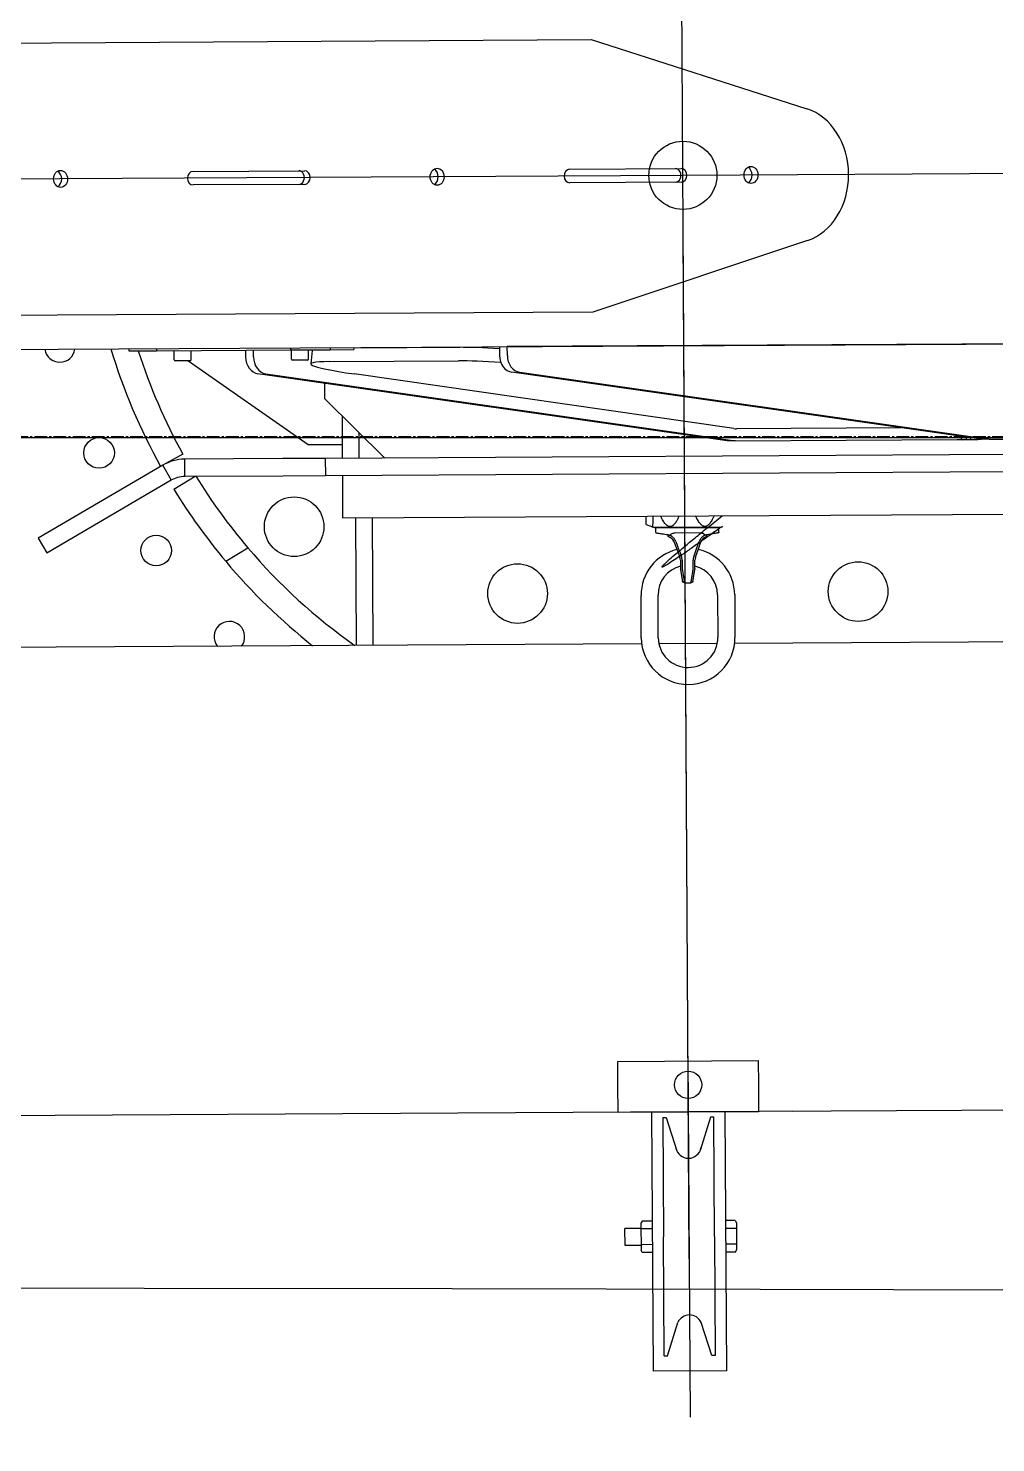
# Model space of a CAD drawing. Header units: millimetres. Extents: x -179076 to 119312, y -18667 to 180141.
# Drawn here: x -62701 to -62133, y 164800 to 165631 of the extents above; entities that cross this region are included whole.
import ezdxf

# ---------------------------------------------------------------- set-up
doc = ezdxf.new("R2010")
doc.units = ezdxf.units.MM
doc.linetypes.add('X-GRID_5~ROOF$0$CENTER2', pattern=[1.125, 0.75, -0.125, 0.125, -0.125])
for name, color, linetype in [('X-EXT_PH$0$A-254', 254, 'Continuous'), ('X-EXT_PH$0$A-ELE3', 4, 'Continuous'), ('X-EXT_PH$0$A-MEP1a', 5, 'Continuous'), ('X-EXT_PH$0$A-PAT', 251, 'Continuous'), ('X-EXT_PH$0$EA-K', 30, 'Continuous'), ('X-GRID_5~ROOF$0$A-CEN1', 1, 'X-GRID_5~ROOF$0$CENTER2')]:
    doc.layers.add(name, color=color, linetype=linetype)

# ---------------------------------------------------------------- blocks, each defined once
blk = doc.blocks.new('X-EXT_PH$0$bmu_office')
at = {"layer": 'X-EXT_PH$0$A-MEP1a', "color": 251}
for p, q in [((1290948.96, -1565237.36), (1290948.96, -1563974.84)), ((1290948.96, -1565237.36), (1290948.96, -1563974.84)), ((1290050.2, -1564521.21), (1290895.54, -1564521.21)), ((1290895.54, -1564521.21), (1291021.99, -1564562.57)), ((1290948.96, -1564601.21), (1290046.53, -1564601.21)), ((1290661.28, -1564597.21), (1290726.81, -1564597.21)), ((1290882.45, -1564597.21), (1290947.98, -1564597.21)), ((1291924.32, -1564601.21), (1290948.96, -1564601.21)), ((1290726.81, -1564605.21), (1290661.28, -1564605.21)), ((1290947.98, -1564605.21), (1290882.45, -1564605.21)), ((1290948.96, -1565135.29), (1290948.96, -1564636.32)), ((1291021.99, -1564639.85), (1290895.54, -1564681.21)), ((1290895.54, -1564681.21), (1290050.2, -1564681.21)), ((1288934.29, -1564701.21), (1291366.24, -1564701.21)), ((1290622.99, -1564701.21), (1290622.99, -1564702.41)), ((1290622.99, -1564702.41), (1290639.21, -1564702.41)), ((1290639.21, -1564701.21), (1290639.21, -1564702.41)), ((1290639.21, -1564702.41), (1290717.99, -1564702.41)), ((1290649.61, -1564702.71), (1290649.18, -1564702.41)), ((1290649.61, -1564707.81), (1290649.61, -1564702.41)), ((1290659.61, -1564707.81), (1290659.61, -1564702.41)), ((1290691.54, -1564702.41), (1290691.54, -1564706.35)), ((1290696.13, -1564706.35), (1290696.13, -1564702.41)), ((1290717.99, -1564701.21), (1290717.99, -1564702.41)), ((1290717.99, -1564702.41), (1290741.16, -1564702.41)), ((1290718.43, -1564707.81), (1290718.43, -1564702.41)), ((1290728.43, -1564707.81), (1290728.43, -1564702.41)), ((1290730.66, -1564702.75), (1290729.86, -1564710.69)), ((1290741.16, -1564701.21), (1290741.16, -1564702.41)), ((1290741.16, -1564702.41), (1290755.05, -1564702.41)), ((1290755.05, -1564701.21), (1290755.05, -1564702.41)), ((1290755.05, -1564701.44), (1290817.29, -1564701.44)), ((1290840.67, -1564701.21), (1290840.67, -1564706.35)), ((1290845.25, -1564706.35), (1290845.25, -1564701.21)), ((1291348.63, -1564701.21), (1290845.25, -1564701.21)), ((1290659.01, -1564708.41), (1290650.21, -1564708.41)), ((1290727.96, -1564758.21), (1290657.65, -1564708.41)), ((1290727.83, -1564708.41), (1290719.03, -1564708.41)), ((1290740.78, -1564709.38), (1290816.49, -1564709.38)), ((1290974.14, -1564757.21), (1290698.74, -1564716.28)), ((1290703.33, -1564716.28), (1290978.73, -1564757.21)), ((1290977.94, -1564750.09), (1290755.14, -1564716.69)), ((1291123.27, -1564757.21), (1290847.87, -1564716.28)), ((1290852.46, -1564716.28), (1291127.86, -1564757.21)), ((1290737.96, -1564731.21), (1290737.96, -1564722.11)), ((1290772.96, -1564766.21), (1290737.96, -1564731.21)), ((1290747.96, -1564741.21), (1290747.96, -1564766.21)), ((1290757.96, -1564766.21), (1290757.96, -1564751.21)), ((1291076.17, -1564750.21), (1290979.53, -1564750.21)), ((1290747.96, -1564758.21), (1290727.96, -1564758.21)), ((1290978.73, -1564757.21), (1290974.14, -1564757.21)), ((1290978.73, -1564757.21), (1291109.08, -1564757.21)), ((1291109.08, -1564757.21), (1291119.6, -1564757.21)), ((1291111.6, -1564756.81), (1291111.6, -1564755.47)), ((1291121, -1564757.41), (1291112.2, -1564757.41)), ((1291114.39, -1564755.89), (1291114.39, -1564757.41)), ((1291117.1, -1564757.41), (1291117.1, -1564756.29)), ((1291119.6, -1564757.21), (1291123.27, -1564757.21)), ((1291127.86, -1564757.21), (1291123.27, -1564757.21)), ((1291127.86, -1564757.21), (1291348.63, -1564757.21)), ((1290642.46, -1564769.69), (1290569.17, -1564812)), ((1290647.46, -1564778.35), (1290642.46, -1564769.69)), ((1290654.38, -1564763.21), (1290644.25, -1564768.75)), ((1290713.12, -1564766.21), (1290655.46, -1564766.21)), ((1290655.46, -1564776.21), (1290655.46, -1564766.21)), ((1290737.96, -1564766.21), (1290713.12, -1564766.21)), ((1291137.96, -1564766.21), (1290737.96, -1564766.21)), ((1290737.96, -1564766.21), (1290737.96, -1564776.21)), ((1290574.17, -1564820.66), (1290647.46, -1564778.35)), ((1290648.96, -1564783.84), (1290661.56, -1564776.21)), ((1290655.46, -1564776.21), (1290713.12, -1564776.21)), ((1290713.12, -1564776.21), (1290737.96, -1564776.21)), ((1290737.96, -1564776.21), (1291137.96, -1564776.21)), ((1290747.96, -1564776.21), (1290747.96, -1564801.21)), ((1290747.96, -1564801.21), (1291141.96, -1564801.21)), ((1290755.46, -1564801.21), (1290755.46, -1564876.21)), ((1290765.46, -1564876.21), (1290765.46, -1564801.21)), ((1290925.96, -1564801.21), (1290925.96, -1564805.6)), ((1290569.17, -1564812), (1290574.17, -1564820.66)), ((1290926.29, -1564806.07), (1290929.96, -1564807.41)), ((1290929.99, -1564807.66), (1290929.96, -1564807.44)), ((1290929.99, -1564807.66), (1290970.92, -1564807.66)), ((1290932.04, -1564808.21), (1290929.99, -1564807.66)), ((1290968.96, -1564808.21), (1290931.96, -1564808.21)), ((1290931.96, -1564810.78), (1290931.96, -1564808.21)), ((1290958.33, -1564811.21), (1290942.58, -1564811.21)), ((1290968.87, -1564808.21), (1290970.92, -1564807.66)), ((1290968.96, -1564810.78), (1290968.96, -1564808.21)), ((1290970.92, -1564807.66), (1290970.96, -1564807.44)), ((1290679.17, -1564826.29), (1290692.15, -1564818.43)), ((1290939.5, -1564813.46), (1290939.93, -1564813.64)), ((1290942.64, -1564816.52), (1290944.73, -1564822.28)), ((1290956.18, -1564822.28), (1290958.28, -1564816.52)), ((1290960.98, -1564813.64), (1290961.41, -1564813.46)), ((1290944.91, -1564822.75), (1290945.9, -1564825.5)), ((1290946.21, -1564827.21), (1290946.21, -1564832.18)), ((1290947.21, -1564827.21), (1290947.21, -1564832.57)), ((1290953.71, -1564832.57), (1290953.71, -1564827.21)), ((1290954.71, -1564832.18), (1290954.71, -1564827.21)), ((1290955.01, -1564825.5), (1290956.01, -1564822.75)), ((1290946.21, -1564832.47), (1290946.21, -1564832.18)), ((1290946.21, -1564832.47), (1290946.21, -1564832.8)), ((1290946.21, -1564832.8), (1290946.21, -1564832.83)), ((1290946.21, -1564832.83), (1290947.42, -1564839.7)), ((1290947.14, -1564832.33), (1290947.21, -1564832.72)), ((1290953.49, -1564839.7), (1290954.7, -1564832.83)), ((1290953.7, -1564832.72), (1290953.7, -1564832.72)), ((1290953.71, -1564832.91), (1290953.71, -1564832.72)), ((1290954.71, -1564832.8), (1290954.7, -1564832.83)), ((1290954.71, -1564832.18), (1290954.71, -1564832.47)), ((1290954.71, -1564832.8), (1290954.71, -1564832.47)), ((1290947.93, -1564840.17), (1290948.52, -1564840.17)), ((1290951.88, -1564840.71), (1290949.04, -1564840.71)), ((1290952.39, -1564840.17), (1290952.99, -1564840.17)), ((1290922.96, -1564872.71), (1290922.96, -1564847.71)), ((1290932.96, -1564872.71), (1290932.96, -1564847.71)), ((1290967.96, -1564847.71), (1290967.96, -1564872.71)), ((1290977.96, -1564847.71), (1290977.96, -1564872.71)), ((1290923.18, -1564876.21), (1290150.46, -1564876.21)), ((1290967.6, -1564876.21), (1290933.31, -1564876.21)), ((1291650.46, -1564876.21), (1290977.73, -1564876.21)), ((1290948.96, -1565118.39), (1290948.96, -1565330.39)), ((1290948.96, -1565151.21), (1290495.56, -1565151.21)), ((1290927.46, -1565151.28), (1290927.46, -1565303.28)), ((1291032.86, -1565151.21), (1290948.96, -1565151.21)), ((1290970.46, -1565151.28), (1290970.46, -1565303.28)), ((1291032.86, -1565151.21), (1291010.42, -1565151.21)), ((1291748.96, -1565151.21), (1291032.86, -1565151.21)), ((1291266.96, -1565151.21), (1291032.86, -1565151.21)), ((1290933.96, -1565154.39), (1290933.96, -1565224.39)), ((1290933.96, -1565154.39), (1290935.96, -1565154.39)), ((1290935.96, -1565154.39), (1290942.09, -1565173.92)), ((1290961.96, -1565154.39), (1290955.82, -1565173.92)), ((1290963.96, -1565154.39), (1290961.96, -1565154.39)), ((1290963.96, -1565224.39), (1290963.96, -1565154.39)), ((1290920.76, -1565219.39), (1290911.38, -1565219.39)), ((1290911.38, -1565229.39), (1290911.38, -1565219.39)), ((1290921.47, -1565215.15), (1290920.76, -1565216.39)), ((1290920.76, -1565216.39), (1290920.76, -1565216.39)), ((1290920.76, -1565216.39), (1290920.76, -1565232.39)), ((1290927.46, -1565215.15), (1290921.47, -1565215.15)), ((1290976.14, -1565215.15), (1290970.46, -1565215.15)), ((1290976.14, -1565215.15), (1290976.86, -1565216.39)), ((1290976.86, -1565216.39), (1290976.86, -1565232.39)), ((1290927.46, -1565219.77), (1290920.76, -1565219.77)), ((1290933.96, -1565294.39), (1290933.96, -1565224.39)), ((1290963.96, -1565224.39), (1290963.96, -1565294.39)), ((1290976.86, -1565219.77), (1290970.46, -1565219.77)), ((1290920.76, -1565229.39), (1290911.38, -1565229.39)), ((1290927.46, -1565229.01), (1290920.76, -1565229.01)), ((1290920.76, -1565232.39), (1290920.76, -1565232.39)), ((1290921.47, -1565233.63), (1290920.76, -1565232.39)), ((1290927.46, -1565233.63), (1290921.47, -1565233.63)), ((1290976.86, -1565229.01), (1290970.46, -1565229.01)), ((1290976.14, -1565233.63), (1290970.46, -1565233.63)), ((1290976.14, -1565233.63), (1290976.86, -1565232.39)), ((1290935.96, -1565294.39), (1290942.09, -1565274.87)), ((1290961.96, -1565294.39), (1290955.82, -1565274.87)), ((1290933.96, -1565294.39), (1290935.96, -1565294.39)), ((1290963.96, -1565294.39), (1290961.96, -1565294.39)), ((1290970.46, -1565303.28), (1290927.46, -1565303.28))]:
    blk.add_line(p, q, dxfattribs=at)
for points in [[(1290907.71, -1565135.29), (1290907.71, -1565121.28), (1290990.21, -1565121.28), (1290990.21, -1565135.29)], [(1290990.21, -1565135.29), (1290990.21, -1565151.28), (1290907.71, -1565151.28), (1290907.71, -1565135.29)]]:
    blk.add_lwpolyline(points, dxfattribs=at)
for centre, radius in [((1290948.96, -1564601.21), 20), ((1290948.96, -1564601.21), 20), ((1290605.15, -1564762.23), 9), ((1290719.46, -1564806.21), 17.5), ((1290638.36, -1564819.74), 9), ((1290850.46, -1564846.21), 17.5), ((1291050.46, -1564846.21), 17.5), ((1290948.96, -1565135.29), 8)]:
    blk.add_circle(centre, radius, dxfattribs=at)
for centre, radius, start, end in [((1290582.44, -1564699.82), 9, 188.88422, 351.11578), ((1290950.46, -1564601.21), 352.5, 196.48044, 208.68506), ((1290950.46, -1564601.21), 337.5, 197.44871, 208.68506), ((1290650.21, -1564707.81), 0.6, 180, 270), ((1290659.01, -1564707.81), 0.6, 270, 0), ((1290719.03, -1564707.81), 0.6, 180, 270), ((1290727.83, -1564707.81), 0.6, 270, 0), ((1291112.2, -1564756.81), 0.6, 180, 270), ((1291121, -1564756.81), 0.6, 270, 345.66233), ((1290950.46, -1564601.21), 337.5, 211.23293, 220.06209), ((1290950.46, -1564601.21), 352.5, 211.20561, 219.68238), ((1290926.46, -1564805.6), 0.5, 179.99988, 249.99995), ((1290950.46, -1564601.21), 337.5, 220.06209, 234.56906), ((1290962.97, -1564818.23), 6, 117.20496, 117.205), ((1290950.46, -1564601.21), 352.5, 219.68238, 231.27356), ((1290950.46, -1564847.71), 27.5, 103.06748, 180), ((1290950.46, -1564847.71), 27.5, 0, 76.93252), ((1290950.46, -1564847.71), 17.5, 104.05523, 180), ((1290950.46, -1564847.71), 17.5, 0, 75.94477), ((1290681.05, -1564870.62), 9, 321.58386, 218.41614), ((1290950.46, -1564872.71), 27.5, 180, 0), ((1290950.46, -1564872.71), 17.5, 180, 0), ((1290948.96, -1565170.89), 7.5, 191.38969, 348.61031), ((1290948.96, -1565277.89), 7.5, 23.77732, 156.22268)]:
    blk.add_arc(centre, radius, start, end, dxfattribs=at)
for centre, major_axis, ratio, start_param, end_param in [((1291013.51, -1564601.21), (0, 40), 0.819152, 3.403392, 6.021386), ((1290580.02, -1564601.21), (0, 5), 0.819152, 3.575175, 5.849603), ((1290661.28, -1564601.21), (0, -4), 0.819152, 3.141593, 6.283185), ((1290723.37, -1564601.21), (0, -4), 0.819152, 0, 3.141593), ((1290726.81, -1564601.21), (0, 4), 0.819152, 3.141593, 6.283185), ((1290801.19, -1564601.21), (0, 5), 0.819152, 3.575175, 5.849603), ((1290882.45, -1564601.21), (0, -4), 0.819152, 3.141593, 6.283185), ((1290944.54, -1564601.21), (0, -4), 0.819152, 0, 3.141593), ((1290947.98, -1564601.21), (0, 4), 0.819152, 3.141593, 6.283185), ((1290985.5, -1564601.21), (0, 5), 0.819152, 3.575175, 5.849603), ((1290790.36, -1564708.75), (-59.7, 6), 0.069901, 6.195851, 6.283185), ((1290866.07, -1564708.75), (-59.7, 6), 0.069901, 5.158958, 5.675831), ((1290699.73, -1564706.35), (0, -10), 0.819152, 4.712389, 6.162042), ((1290704.32, -1564706.35), (0, -10), 0.819152, 4.712389, 6.162042), ((1290789.56, -1564716.69), (-59.7, 6), 0.069901, 5.675831, 7.246627), ((1290865.27, -1564716.69), (59.7, -6), 0.069901, 1.98951, 2.534238), ((1290848.86, -1564706.35), (0, -10), 0.819152, 4.712389, 6.162042), ((1290853.45, -1564706.35), (0, -10), 0.819152, 4.712389, 6.162042), ((1290979.53, -1564734.21), (0, -16), 0.819152, 6.161012, 6.283185), ((1290937.39, -1564818.47), (5.15, 2.19), 0.944833, 6.233599, 6.338982), ((1290963.53, -1564818.47), (5.16, -2.19), 0.94473, 3.085798, 3.191169), ((1290940.95, -1564827.25), (-5.18, -0.89), 0.974931, 2.976123, 3.316511), ((1290959.7, -1564827.21), (-0.83, -4.93), 0.999715, 4.530481, 4.879646), ((1290946.71, -1564832.75), (0.499, 0.044), 0.887189, 3.219056, 4.634925), ((1290954.21, -1564832.75), (-0.499, 0.044), 0.887189, 1.64826, 3.064129)]:
    blk.add_ellipse(centre, major_axis=major_axis, ratio=ratio, start_param=start_param, end_param=end_param, dxfattribs=at)
for centre in [(1290583.46, -1564601.21), (1290804.63, -1564601.21), (1290988.94, -1564601.21)]:
    blk.add_ellipse(centre, major_axis=(0, -5), ratio=0.819152, dxfattribs=at)
for points in [[(1290655.46, -1564766.21), (1290650.92, -1564766.21), (1290646.39, -1564767.42), (1290642.46, -1564769.69)], [(1290647.46, -1564778.35), (1290649.87, -1564776.96), (1290652.66, -1564776.21), (1290655.46, -1564776.21)], [(1290931.96, -1564810.78), (1290931.96, -1564810.78), (1290931.96, -1564810.78), (1290931.96, -1564810.78)], [(1290939.71, -1564813.08), (1290939.71, -1564813.08), (1290939.71, -1564813.08), (1290939.71, -1564813.08)], [(1290939.93, -1564813.64), (1290940.09, -1564813.71), (1290940.39, -1564813.86), (1290940.8, -1564814.12), (1290941.17, -1564814.4), (1290941.51, -1564814.72), (1290941.81, -1564815.06), (1290942.1, -1564815.44), (1290942.26, -1564815.71), (1290942.34, -1564815.86)], [(1290941.05, -1564813.1), (1290940.99, -1564813.06), (1290940.93, -1564813.03), (1290940.87, -1564813)], [(1290941.15, -1564813.16), (1290941.12, -1564813.14), (1290941.08, -1564813.12), (1290941.05, -1564813.1)], [(1290941.38, -1564813.31), (1290941.3, -1564813.26), (1290941.23, -1564813.21), (1290941.15, -1564813.16)], [(1290941.9, -1564815.18), (1290941.66, -1564814.87), (1290941.42, -1564814.63), (1290941.2, -1564814.44)], [(1290941.47, -1564813.38), (1290941.44, -1564813.36), (1290941.41, -1564813.34), (1290941.38, -1564813.31)], [(1290942.64, -1564816.52), (1290942.57, -1564816.34), (1290942.5, -1564816.17), (1290942.42, -1564816.01)], [(1290958.49, -1564816.01), (1290958.42, -1564816.17), (1290958.34, -1564816.34), (1290958.28, -1564816.52)], [(1290959.71, -1564814.44), (1290959.49, -1564814.63), (1290959.25, -1564814.88), (1290959.01, -1564815.18)], [(1290959.55, -1564813.31), (1290959.51, -1564813.33), (1290959.47, -1564813.36), (1290959.44, -1564813.38)], [(1290960.01, -1564814.21), (1290959.85, -1564814.32), (1290959.65, -1564814.48), (1290959.46, -1564814.68)], [(1290959.6, -1564813.27), (1290959.58, -1564813.28), (1290959.56, -1564813.29), (1290959.55, -1564813.31)], [(1290959.7, -1564813.2), (1290959.67, -1564813.22), (1290959.64, -1564813.25), (1290959.6, -1564813.27)], [(1290959.78, -1564813.15), (1290959.76, -1564813.17), (1290959.73, -1564813.18), (1290959.7, -1564813.2)], [(1290959.94, -1564813.05), (1290959.89, -1564813.09), (1290959.83, -1564813.12), (1290959.78, -1564813.15)], [(1290960.01, -1564813.02), (1290959.98, -1564813.03), (1290959.96, -1564813.04), (1290959.94, -1564813.05)], [(1290960.23, -1564812.89), (1290960.15, -1564812.94), (1290960.08, -1564812.98), (1290960.01, -1564813.02)], [(1290947.21, -1564827.21), (1290947.21, -1564826.97), (1290947.18, -1564826.51), (1290947.06, -1564825.82), (1290946.92, -1564825.37), (1290946.84, -1564825.16)], [(1290954.07, -1564825.16), (1290953.99, -1564825.37), (1290953.86, -1564825.82), (1290953.73, -1564826.51), (1290953.71, -1564826.97), (1290953.71, -1564827.21)], [(1290947.21, -1564832.72), (1290947.21, -1564832.67), (1290947.21, -1564832.62), (1290947.21, -1564832.57)], [(1290953.7, -1564832.72), (1290953.7, -1564832.67), (1290953.71, -1564832.62), (1290953.71, -1564832.57)], [(1290947.43, -1564839.76), (1290947.43, -1564839.76), (1290947.43, -1564839.76), (1290947.43, -1564839.76)], [(1290947.93, -1564840.17), (1290947.93, -1564840.17), (1290947.93, -1564840.17), (1290947.93, -1564840.17)], [(1290952.99, -1564840.17), (1290952.99, -1564840.17), (1290952.99, -1564840.17), (1290952.99, -1564840.17)], [(1290953.48, -1564839.76), (1290953.48, -1564839.76), (1290953.48, -1564839.76), (1290953.48, -1564839.76)]]:
    blk.add_open_spline(points, degree=3, dxfattribs=at)
for points, knots in [([(1290929.96, -1564807.39), (1290929.97, -1564807.34), (1290930, -1564807.19), (1290930.11, -1564806.64), (1290930.19, -1564806.16), (1290930.32, -1564805.06), (1290930.38, -1564804.36), (1290930.38, -1564802.83), (1290930.33, -1564802), (1290930.22, -1564801.21)], [-0.9471476, -0.9471476, -0.9471476, -0.9471476, -0.7482728, -0.7482728, -0.4949576, -0.4949576, -0.2474788, -0.2474788, -0.0089662, -0.0089662, -0.0089662, -0.0089662]), ([(1290932.38, -1564811.28), (1290932.36, -1564811.27), (1290932.34, -1564811.27), (1290932.31, -1564811.26), (1290932.29, -1564811.26), (1290932.23, -1564811.23), (1290932.18, -1564811.2), (1290932.1, -1564811.14), (1290932.06, -1564811.09), (1290932.01, -1564811), (1290931.98, -1564810.95), (1290931.96, -1564810.86), (1290931.96, -1564810.82), (1290931.96, -1564810.78)], [0, 0, 0, 0, 0.00522653, 0.00522653, 0.01039671, 0.01039671, 0.02632867, 0.02632867, 0.04225625, 0.04225625, 0.0583069, 0.0583069, 0.07044066, 0.07044066, 0.07044066, 0.07044066]), ([(1290938.88, -1564812.31), (1290938.28, -1564812.21), (1290937.73, -1564812.12), (1290937.2, -1564812.04), (1290937.18, -1564812.04), (1290937.15, -1564812.03), (1290937.13, -1564812.03), (1290936.6, -1564811.94), (1290936.11, -1564811.87), (1290935.66, -1564811.8), (1290935.64, -1564811.79), (1290935.62, -1564811.79), (1290935.61, -1564811.79), (1290935.15, -1564811.72), (1290934.75, -1564811.65), (1290934.38, -1564811.59), (1290934.37, -1564811.59), (1290934.36, -1564811.59), (1290934.35, -1564811.59), (1290933.99, -1564811.53), (1290933.67, -1564811.48), (1290933.41, -1564811.44), (1290933.4, -1564811.44), (1290933.4, -1564811.44), (1290933.39, -1564811.44), (1290933.13, -1564811.39), (1290932.91, -1564811.36), (1290932.75, -1564811.33), (1290932.75, -1564811.33), (1290932.75, -1564811.33), (1290932.75, -1564811.33), (1290932.58, -1564811.31), (1290932.47, -1564811.29), (1290932.42, -1564811.28), (1290932.42, -1564811.28), (1290932.42, -1564811.28), (1290932.42, -1564811.28), (1290932.39, -1564811.28), (1290932.38, -1564811.28), (1290932.38, -1564811.28)], [0, 0, 0, 0, 0.0733721, 0.0733721, 0.0733721, 0.0769231, 0.0769231, 0.0769231, 0.1509502, 0.1509502, 0.1509502, 0.1538462, 0.1538462, 0.1538462, 0.2285144, 0.2285144, 0.2285144, 0.2307692, 0.2307692, 0.2307692, 0.3060808, 0.3060808, 0.3060808, 0.3076923, 0.3076923, 0.3076923, 0.3836482, 0.3836482, 0.3836482, 0.3846154, 0.3846154, 0.3846154, 0.4612158, 0.4612158, 0.4612158, 0.4615385, 0.4615385, 0.4615385, 0.5000148, 0.5000148, 0.5000148, 0.5000148]), ([(1290940.68, -1564812.89), (1290940.61, -1564812.86), (1290940.54, -1564812.82), (1290940.47, -1564812.79), (1290940.37, -1564812.74), (1290940.26, -1564812.7), (1290940.16, -1564812.66), (1290940.04, -1564812.61), (1290939.93, -1564812.57), (1290939.82, -1564812.53), (1290939.77, -1564812.52), (1290939.72, -1564812.5), (1290939.68, -1564812.49), (1290939.52, -1564812.44), (1290939.38, -1564812.4), (1290939.24, -1564812.37), (1290939.11, -1564812.34), (1290938.99, -1564812.32), (1290938.88, -1564812.31)], [0, 0, 0, 0, 0.100195, 0.100195, 0.100195, 0.25, 0.25, 0.25, 0.42504, 0.42504, 0.42504, 0.5, 0.5, 0.5, 0.748721, 0.748721, 0.748721, 1, 1, 1, 1]), ([(1290940.73, -1564812.49), (1290940.74, -1564812.47), (1290940.75, -1564812.44), (1290940.75, -1564812.38), (1290940.75, -1564812.35), (1290940.75, -1564812.32)], [-0.01836478, -0.01836478, -0.01836478, -0.01836478, -0.00967172, -0.00967172, -0.00000013, -0.00000013, -0.00000013, -0.00000013]), ([(1290940.75, -1564812.32), (1290940.74, -1564812.28), (1290940.74, -1564812.24), (1290940.74, -1564812.21), (1290940.74, -1564812.15), (1290940.75, -1564812.09), (1290940.78, -1564811.97), (1290940.8, -1564811.92), (1290940.9, -1564811.76), (1290940.98, -1564811.67), (1290941.27, -1564811.45), (1290941.52, -1564811.35), (1290942.05, -1564811.23), (1290942.33, -1564811.21), (1290942.58, -1564811.21)], [1.0693144, 1.0693144, 1.0693144, 1.0693144, 1.0800467, 1.0800467, 1.0800467, 1.0983124, 1.0983124, 1.1165781, 1.1165781, 1.1531095, 1.1531095, 1.2380235, 1.2380235, 1.3229374, 1.3229374, 1.3229374, 1.3229374]), ([(1290958.33, -1564811.21), (1290958.59, -1564811.21), (1290958.86, -1564811.23), (1290959.39, -1564811.35), (1290959.64, -1564811.45), (1290959.93, -1564811.67), (1290960.01, -1564811.76), (1290960.11, -1564811.92), (1290960.13, -1564811.97), (1290960.17, -1564812.09), (1290960.18, -1564812.15), (1290960.18, -1564812.21), (1290960.18, -1564812.24), (1290960.17, -1564812.28), (1290960.17, -1564812.32)], [0.8371561, 0.8371561, 0.8371561, 0.8371561, 0.92207, 0.92207, 1.0069839, 1.0069839, 1.0435153, 1.0435153, 1.061781, 1.061781, 1.0800467, 1.0800467, 1.0800467, 1.0907792, 1.0907792, 1.0907792, 1.0907792]), ([(1290960.18, -1564812.49), (1290960.17, -1564812.47), (1290960.16, -1564812.44), (1290960.16, -1564812.38), (1290960.16, -1564812.35), (1290960.17, -1564812.32)], [0.00000155, 0.00000155, 0.00000155, 0.00000155, 0.00869131, 0.00869131, 0.01835937, 0.01835937, 0.01835937, 0.01835937]), ([(1290962.04, -1564812.31), (1290961.92, -1564812.32), (1290961.79, -1564812.35), (1290961.66, -1564812.38), (1290961.66, -1564812.38), (1290961.65, -1564812.38), (1290961.64, -1564812.38), (1290961.51, -1564812.41), (1290961.37, -1564812.45), (1290961.22, -1564812.49), (1290961.2, -1564812.5), (1290961.17, -1564812.51), (1290961.15, -1564812.52), (1290961.02, -1564812.56), (1290960.89, -1564812.6), (1290960.75, -1564812.66), (1290960.69, -1564812.68), (1290960.63, -1564812.71), (1290960.57, -1564812.73), (1290960.46, -1564812.78), (1290960.35, -1564812.84), (1290960.23, -1564812.89)], [0, 0, 0, 0, 0.238202, 0.238202, 0.238202, 0.25, 0.25, 0.25, 0.5, 0.5, 0.5, 0.539818, 0.539818, 0.539818, 0.75, 0.75, 0.75, 0.840453, 0.840453, 0.840453, 1, 1, 1, 1]), ([(1290968.53, -1564811.28), (1290968.53, -1564811.28), (1290968.52, -1564811.28), (1290968.49, -1564811.28), (1290968.49, -1564811.28), (1290968.49, -1564811.28), (1290968.49, -1564811.28), (1290968.44, -1564811.29), (1290968.33, -1564811.31), (1290968.17, -1564811.33), (1290968.16, -1564811.33), (1290968.16, -1564811.33), (1290968.16, -1564811.33), (1290968, -1564811.36), (1290967.78, -1564811.39), (1290967.52, -1564811.44), (1290967.51, -1564811.44), (1290967.51, -1564811.44), (1290967.5, -1564811.44), (1290967.24, -1564811.48), (1290966.92, -1564811.53), (1290966.56, -1564811.59), (1290966.55, -1564811.59), (1290966.54, -1564811.59), (1290966.53, -1564811.59), (1290966.17, -1564811.65), (1290965.76, -1564811.72), (1290965.31, -1564811.79), (1290965.29, -1564811.79), (1290965.27, -1564811.79), (1290965.25, -1564811.8), (1290964.8, -1564811.87), (1290964.31, -1564811.94), (1290963.78, -1564812.03), (1290963.76, -1564812.03), (1290963.73, -1564812.04), (1290963.71, -1564812.04), (1290963.18, -1564812.12), (1290962.63, -1564812.21), (1290962.04, -1564812.31)], [0.4999853, 0.4999853, 0.4999853, 0.4999853, 0.5384615, 0.5384615, 0.5384615, 0.5387842, 0.5387842, 0.5387842, 0.6153846, 0.6153846, 0.6153846, 0.6163518, 0.6163518, 0.6163518, 0.6923077, 0.6923077, 0.6923077, 0.6939192, 0.6939192, 0.6939192, 0.7692308, 0.7692308, 0.7692308, 0.7714856, 0.7714856, 0.7714856, 0.8461538, 0.8461538, 0.8461538, 0.8490498, 0.8490498, 0.8490498, 0.9230769, 0.9230769, 0.9230769, 0.9266279, 0.9266279, 0.9266279, 1, 1, 1, 1]), ([(1290968.96, -1564810.78), (1290968.96, -1564810.84), (1290968.95, -1564810.89), (1290968.91, -1564810.99), (1290968.89, -1564811.04), (1290968.82, -1564811.12), (1290968.78, -1564811.16), (1290968.7, -1564811.22), (1290968.65, -1564811.25), (1290968.59, -1564811.26), (1290968.58, -1564811.27), (1290968.56, -1564811.27), (1290968.56, -1564811.27), (1290968.55, -1564811.27), (1290968.55, -1564811.27), (1290968.54, -1564811.27), (1290968.54, -1564811.27), (1290968.54, -1564811.28), (1290968.54, -1564811.28), (1290968.54, -1564811.28), (1290968.54, -1564811.28), (1290968.54, -1564811.28), (1290968.54, -1564811.28), (1290968.53, -1564811.28), (1290968.53, -1564811.28), (1290968.53, -1564811.28), (1290968.53, -1564811.28), (1290968.53, -1564811.28), (1290968.53, -1564811.28), (1290968.53, -1564811.28)], [0.00000412, 0.00000412, 0.00000412, 0.00000412, 0.01615747, 0.01615747, 0.03208122, 0.03208122, 0.04801333, 0.04801333, 0.06394512, 0.06394512, 0.06717025, 0.06717025, 0.06878894, 0.06878894, 0.06959906, 0.06959906, 0.07000421, 0.07000421, 0.0702068, 0.0702068, 0.0703081, 0.0703081, 0.07035875, 0.07035875, 0.07038407, 0.07038407, 0.07039673, 0.07039673, 0.0704094, 0.0704094, 0.0704094, 0.0704094]), ([(1290939.41, -1564813.42), (1290939.36, -1564813.4), (1290939.32, -1564813.37), (1290939.24, -1564813.3), (1290939.2, -1564813.26), (1290939.15, -1564813.16), (1290939.13, -1564813.11), (1290939.11, -1564813.01), (1290939.11, -1564812.95), (1290939.12, -1564812.85), (1290939.14, -1564812.8), (1290939.18, -1564812.7), (1290939.21, -1564812.66), (1290939.28, -1564812.58), (1290939.33, -1564812.55), (1290939.42, -1564812.5), (1290939.47, -1564812.48), (1290939.55, -1564812.47), (1290939.57, -1564812.46), (1290939.59, -1564812.46)], [0, 0, 0, 0, 0.0159973, 0.0159973, 0.0319259, 0.0319259, 0.0478578, 0.0478578, 0.0637896, 0.0637896, 0.0797214, 0.0797214, 0.0956533, 0.0956533, 0.1115851, 0.1115851, 0.127517, 0.127517, 0.133696, 0.133696, 0.133696, 0.133696]), ([(1290939.5, -1564813.46), (1290939.48, -1564813.45), (1290939.46, -1564813.44), (1290939.44, -1564813.43), (1290939.44, -1564813.43), (1290939.44, -1564813.43), (1290939.43, -1564813.43), (1290939.42, -1564813.42), (1290939.41, -1564813.42), (1290939.41, -1564813.42), (1290939.41, -1564813.42), (1290939.41, -1564813.42), (1290939.41, -1564813.42)], [0, 0, 0, 0, 0.2002124, 0.2002124, 0.2002124, 0.25, 0.25, 0.25, 0.5, 0.5, 0.5, 0.5024188, 0.5024188, 0.5024188, 0.5024188]), ([(1290940.51, -1564813.94), (1290940.5, -1564813.94), (1290940.5, -1564813.94), (1290940.49, -1564813.93), (1290940.5, -1564813.93), (1290940.49, -1564813.93), (1290940.49, -1564813.93), (1290940.49, -1564813.93), (1290940.49, -1564813.93), (1290940.48, -1564813.93), (1290940.48, -1564813.93), (1290940.48, -1564813.93)], [0, 0, 0, 0, 0.04759265, 0.04759265, 0.05651672, 0.05651672, 0.05776967, 0.05776967, 0.05897546, 0.05897546, 0.05937164, 0.05937164, 0.05937164, 0.05937164]), ([(1290942.64, -1564816.52), (1290942.64, -1564816.52), (1290942.64, -1564816.52), (1290942.64, -1564816.52), (1290942.64, -1564816.52), (1290942.64, -1564816.52), (1290942.64, -1564816.52), (1290942.63, -1564816.51), (1290942.63, -1564816.51), (1290942.62, -1564816.47), (1290942.61, -1564816.44), (1290942.54, -1564816.28), (1290942.49, -1564816.15), (1290942.2, -1564815.57), (1290941.93, -1564815.19), (1290941.38, -1564814.58), (1290941.11, -1564814.36), (1290940.67, -1564814.04), (1290940.5, -1564813.94), (1290940.5, -1564813.94)], [0.0000086, 0.0000086, 0.0000086, 0.0000086, 0.0000732, 0.0000732, 0.0003174, 0.0003174, 0.0008057, 0.0008057, 0.0027588, 0.0027588, 0.0183845, 0.0183845, 0.080925, 0.080925, 0.3323599, 0.3323599, 0.5836215, 0.5836215, 0.8357085, 0.8357085, 0.8357085, 0.8357085]), ([(1290940.73, -1564812.49), (1290940.71, -1564812.54), (1290940.69, -1564812.59), (1290940.68, -1564812.64), (1290940.66, -1564812.68), (1290940.66, -1564812.73), (1290940.65, -1564812.76), (1290940.65, -1564812.8), (1290940.65, -1564812.83), (1290940.65, -1564812.85), (1290940.66, -1564812.87), (1290940.67, -1564812.89), (1290940.68, -1564812.89)], [0.000001, 0.000001, 0.000001, 0.000001, 0.25, 0.25, 0.25, 0.5, 0.5, 0.5, 0.75, 0.75, 0.75, 1, 1, 1, 1]), ([(1290940.87, -1564813), (1290940.87, -1564813), (1290940.87, -1564813), (1290940.87, -1564813), (1290940.81, -1564812.96), (1290940.75, -1564812.93), (1290940.68, -1564812.89)], [0.7980311, 0.7980311, 0.7980311, 0.7980311, 0.8, 0.8, 0.8, 1, 1, 1, 1]), ([(1290942.64, -1564816.52), (1290942.64, -1564816.52), (1290942.64, -1564816.52), (1290942.64, -1564816.52), (1290942.64, -1564816.52), (1290942.64, -1564816.52), (1290942.64, -1564816.52), (1290942.64, -1564816.52), (1290942.64, -1564816.52), (1290942.63, -1564816.5), (1290942.62, -1564816.48), (1290942.46, -1564816.05), (1290942.27, -1564815.7), (1290941.85, -1564815.1), (1290941.63, -1564814.85), (1290941.24, -1564814.47), (1290941.06, -1564814.32), (1290940.91, -1564814.21)], [0, 0, 0, 0, 0.0000112, 0.0000112, 0.0001009, 0.0001009, 0.0002802, 0.0002802, 0.0007169, 0.0007169, 0.010032, 0.010032, 0.2055865, 0.2055865, 0.405009, 0.405009, 0.5767233, 0.5767233, 0.5767233, 0.5767233]), ([(1290943.58, -1564816.18), (1290943.5, -1564815.97), (1290943.41, -1564815.75), (1290943.29, -1564815.52), (1290943.28, -1564815.5), (1290943.27, -1564815.49), (1290943.27, -1564815.47), (1290943.14, -1564815.23), (1290942.99, -1564814.98), (1290942.81, -1564814.73), (1290942.81, -1564814.73), (1290942.8, -1564814.72), (1290942.8, -1564814.72), (1290942.63, -1564814.48), (1290942.43, -1564814.24), (1290942.21, -1564814.02), (1290942.19, -1564813.99), (1290942.16, -1564813.97), (1290942.14, -1564813.95), (1290941.93, -1564813.75), (1290941.71, -1564813.56), (1290941.47, -1564813.38)], [0, 0, 0, 0, 0.2346543, 0.2346543, 0.2346543, 0.25, 0.25, 0.25, 0.5, 0.5, 0.5, 0.5052754, 0.5052754, 0.5052754, 0.75, 0.75, 0.75, 0.7760196, 0.7760196, 0.7760196, 1, 1, 1, 1]), ([(1290942.34, -1564815.86), (1290942.34, -1564815.86), (1290942.35, -1564815.87), (1290942.35, -1564815.88), (1290942.35, -1564815.88), (1290942.35, -1564815.89), (1290942.36, -1564815.89), (1290942.36, -1564815.9), (1290942.37, -1564815.92), (1290942.38, -1564815.94), (1290942.38, -1564815.94), (1290942.39, -1564815.95), (1290942.39, -1564815.95), (1290942.4, -1564815.97), (1290942.41, -1564815.99), (1290942.42, -1564816.01)], [0.0000008, 0.0000008, 0.0000008, 0.0000008, 0.2679564, 0.2679564, 0.2679564, 0.3333333, 0.3333333, 0.3333333, 0.6666667, 0.6666667, 0.6666667, 0.7120709, 0.7120709, 0.7120709, 1, 1, 1, 1]), ([(1290943.58, -1564816.18), (1290943.83, -1564816.87), (1290944.09, -1564817.58), (1290944.35, -1564818.3), (1290944.36, -1564818.32), (1290944.36, -1564818.34), (1290944.37, -1564818.35), (1290944.64, -1564819.09), (1290944.91, -1564819.84), (1290945.19, -1564820.6), (1290945.46, -1564821.36), (1290945.74, -1564822.12), (1290946.02, -1564822.88), (1290946.02, -1564822.9), (1290946.03, -1564822.92), (1290946.04, -1564822.94), (1290946.31, -1564823.68), (1290946.58, -1564824.42), (1290946.84, -1564825.16)], [0, 0, 0, 0, 0.244205, 0.244205, 0.244205, 0.25, 0.25, 0.25, 0.5, 0.5, 0.5, 0.75, 0.75, 0.75, 0.756407, 0.756407, 0.756407, 1, 1, 1, 1]), ([(1290954.07, -1564825.16), (1290954.34, -1564824.42), (1290954.6, -1564823.68), (1290954.87, -1564822.94), (1290954.88, -1564822.92), (1290954.89, -1564822.9), (1290954.9, -1564822.88), (1290955.17, -1564822.12), (1290955.45, -1564821.36), (1290955.73, -1564820.6), (1290956, -1564819.84), (1290956.28, -1564819.09), (1290956.54, -1564818.35), (1290956.55, -1564818.34), (1290956.56, -1564818.32), (1290956.56, -1564818.3), (1290956.83, -1564817.58), (1290957.08, -1564816.87), (1290957.34, -1564816.18)], [0, 0, 0, 0, 0.243593, 0.243593, 0.243593, 0.25, 0.25, 0.25, 0.499697, 0.499697, 0.499697, 0.75, 0.75, 0.75, 0.755795, 0.755795, 0.755795, 1, 1, 1, 1]), ([(1290959.44, -1564813.38), (1290959.2, -1564813.56), (1290958.98, -1564813.75), (1290958.77, -1564813.95), (1290958.75, -1564813.97), (1290958.73, -1564813.99), (1290958.7, -1564814.02), (1290958.48, -1564814.24), (1290958.29, -1564814.48), (1290958.11, -1564814.72), (1290958.11, -1564814.72), (1290958.1, -1564814.73), (1290958.1, -1564814.73), (1290957.92, -1564814.98), (1290957.77, -1564815.23), (1290957.65, -1564815.47), (1290957.64, -1564815.49), (1290957.63, -1564815.5), (1290957.62, -1564815.52), (1290957.51, -1564815.75), (1290957.41, -1564815.97), (1290957.34, -1564816.18)], [0, 0, 0, 0, 0.22398, 0.22398, 0.22398, 0.25, 0.25, 0.25, 0.494725, 0.494725, 0.494725, 0.5, 0.5, 0.5, 0.75, 0.75, 0.75, 0.765346, 0.765346, 0.765346, 1, 1, 1, 1]), ([(1290958.49, -1564816.01), (1290958.51, -1564815.99), (1290958.52, -1564815.97), (1290958.52, -1564815.95), (1290958.53, -1564815.95), (1290958.53, -1564815.94), (1290958.53, -1564815.94), (1290958.54, -1564815.92), (1290958.55, -1564815.9), (1290958.56, -1564815.89), (1290958.56, -1564815.89), (1290958.56, -1564815.88), (1290958.56, -1564815.88), (1290958.57, -1564815.87), (1290958.57, -1564815.86), (1290958.57, -1564815.86)], [0.0000006, 0.0000006, 0.0000006, 0.0000006, 0.2879291, 0.2879291, 0.2879291, 0.3333333, 0.3333333, 0.3333333, 0.6666667, 0.6666667, 0.6666667, 0.7320435, 0.7320435, 0.7320435, 1, 1, 1, 1]), ([(1290958.57, -1564815.86), (1290958.65, -1564815.71), (1290958.82, -1564815.44), (1290959.1, -1564815.06), (1290959.41, -1564814.72), (1290959.75, -1564814.4), (1290960.12, -1564814.12), (1290960.52, -1564813.86), (1290960.82, -1564813.71), (1290960.98, -1564813.64)], [0, 0, 0, 0, 0.1428571, 0.2857143, 0.4285714, 0.5714286, 0.7142857, 0.8571429, 1, 1, 1, 1]), ([(1290960.18, -1564812.49), (1290960.2, -1564812.54), (1290960.22, -1564812.59), (1290960.25, -1564812.68), (1290960.26, -1564812.73), (1290960.27, -1564812.79), (1290960.27, -1564812.82), (1290960.26, -1564812.86), (1290960.25, -1564812.88), (1290960.24, -1564812.89), (1290960.23, -1564812.89), (1290960.23, -1564812.89)], [-0.06289636, -0.06289636, -0.06289636, -0.06289636, -0.04639435, -0.04639435, -0.02920128, -0.02920128, -0.01423113, -0.01423113, 0, 0, 0.00436464, 0.00436464, 0.00436464, 0.00436464]), ([(1290961.33, -1564812.46), (1290961.38, -1564812.46), (1290961.43, -1564812.48), (1290961.53, -1564812.51), (1290961.58, -1564812.54), (1290961.66, -1564812.61), (1290961.7, -1564812.65), (1290961.75, -1564812.74), (1290961.77, -1564812.79), (1290961.8, -1564812.89), (1290961.8, -1564812.95), (1290961.8, -1564813.05), (1290961.78, -1564813.11), (1290961.74, -1564813.2), (1290961.71, -1564813.25), (1290961.64, -1564813.33), (1290961.6, -1564813.37), (1290961.54, -1564813.4), (1290961.52, -1564813.41), (1290961.5, -1564813.42)], [0.0000134, 0.0000134, 0.0000134, 0.0000134, 0.0160859, 0.0160859, 0.0320122, 0.0320122, 0.0479442, 0.0479442, 0.063876, 0.063876, 0.0798079, 0.0798079, 0.0957397, 0.0957397, 0.1116715, 0.1116715, 0.1276033, 0.1276033, 0.1337069, 0.1337069, 0.1337069, 0.1337069]), ([(1290961.5, -1564813.42), (1290961.5, -1564813.42), (1290961.49, -1564813.42), (1290961.48, -1564813.43), (1290961.48, -1564813.43), (1290961.47, -1564813.43), (1290961.47, -1564813.43), (1290961.45, -1564813.44), (1290961.44, -1564813.45), (1290961.41, -1564813.46)], [0.5026632, 0.5026632, 0.5026632, 0.5026632, 0.75, 0.75, 0.75, 0.8048381, 0.8048381, 0.8048381, 1, 1, 1, 1]), ([(1290944.73, -1564822.28), (1290944.74, -1564822.31), (1290944.75, -1564822.33), (1290944.76, -1564822.36), (1290944.76, -1564822.37), (1290944.77, -1564822.38), (1290944.77, -1564822.38), (1290944.78, -1564822.42), (1290944.8, -1564822.46), (1290944.81, -1564822.5), (1290944.83, -1564822.54), (1290944.85, -1564822.59), (1290944.86, -1564822.63), (1290944.86, -1564822.64), (1290944.87, -1564822.65), (1290944.87, -1564822.65), (1290944.88, -1564822.69), (1290944.89, -1564822.72), (1290944.91, -1564822.75)], [0.0000067, 0.0000067, 0.0000067, 0.0000067, 0.1910922, 0.1910922, 0.1910922, 0.25, 0.25, 0.25, 0.495038, 0.495038, 0.495038, 0.75, 0.75, 0.75, 0.7986062, 0.7986062, 0.7986062, 1, 1, 1, 1]), ([(1290956.01, -1564822.75), (1290956.02, -1564822.72), (1290956.03, -1564822.69), (1290956.04, -1564822.65), (1290956.05, -1564822.65), (1290956.05, -1564822.64), (1290956.05, -1564822.63), (1290956.07, -1564822.59), (1290956.08, -1564822.55), (1290956.1, -1564822.5), (1290956.11, -1564822.46), (1290956.13, -1564822.42), (1290956.14, -1564822.38), (1290956.14, -1564822.38), (1290956.15, -1564822.37), (1290956.15, -1564822.36), (1290956.16, -1564822.33), (1290956.17, -1564822.31), (1290956.18, -1564822.28)], [0.0000029, 0.0000029, 0.0000029, 0.0000029, 0.2013938, 0.2013938, 0.2013938, 0.25, 0.25, 0.25, 0.5, 0.5, 0.5, 0.75, 0.75, 0.75, 0.8089077, 0.8089077, 0.8089077, 1, 1, 1, 1]), ([(1290947.21, -1564832.72), (1290947.21, -1564832.76), (1290947.23, -1564832.79), (1290947.26, -1564832.82), (1290947.29, -1564832.85), (1290947.33, -1564832.88), (1290947.37, -1564832.9), (1290947.42, -1564832.92), (1290947.47, -1564832.94), (1290947.53, -1564832.95), (1290947.58, -1564832.96), (1290947.65, -1564832.96), (1290947.71, -1564832.96)], [0, 0, 0, 0, 0.25, 0.25, 0.25, 0.5, 0.5, 0.5, 0.75, 0.75, 0.75, 1, 1, 1, 1]), ([(1290947.21, -1564832.72), (1290947.32, -1564833.35), (1290947.42, -1564833.95), (1290947.52, -1564834.51), (1290947.54, -1564834.59), (1290947.55, -1564834.68), (1290947.57, -1564834.76), (1290947.66, -1564835.28), (1290947.74, -1564835.76), (1290947.82, -1564836.21), (1290947.84, -1564836.32), (1290947.86, -1564836.43), (1290947.88, -1564836.53), (1290947.95, -1564836.94), (1290948.02, -1564837.31), (1290948.08, -1564837.65), (1290948.1, -1564837.77), (1290948.12, -1564837.88), (1290948.14, -1564837.99), (1290948.19, -1564838.29), (1290948.24, -1564838.55), (1290948.28, -1564838.79), (1290948.3, -1564838.91), (1290948.32, -1564839.01), (1290948.33, -1564839.11), (1290948.37, -1564839.3), (1290948.4, -1564839.48), (1290948.43, -1564839.62), (1290948.44, -1564839.71), (1290948.46, -1564839.79), (1290948.47, -1564839.87), (1290948.49, -1564839.97), (1290948.5, -1564840.06), (1290948.51, -1564840.13), (1290948.52, -1564840.18), (1290948.53, -1564840.22), (1290948.54, -1564840.25), (1290948.54, -1564840.28), (1290948.54, -1564840.3), (1290948.54, -1564840.3), (1290948.54, -1564840.3), (1290948.54, -1564840.3), (1290948.54, -1564840.3)], [0, 0, 0, 0, 0.0666927, 0.0666927, 0.0666927, 0.0769231, 0.0769231, 0.0769231, 0.1389972, 0.1389972, 0.1389972, 0.1538462, 0.1538462, 0.1538462, 0.2112308, 0.2112308, 0.2112308, 0.2307692, 0.2307692, 0.2307692, 0.2833675, 0.2833675, 0.2833675, 0.3076923, 0.3076923, 0.3076923, 0.3554801, 0.3554801, 0.3554801, 0.3846154, 0.3846154, 0.3846154, 0.427656, 0.427656, 0.427656, 0.4615385, 0.4615385, 0.4615385, 0.4998751, 0.4998751, 0.4998751, 0.4998765, 0.4998765, 0.4998765, 0.4998765]), ([(1290952.37, -1564840.3), (1290952.37, -1564840.3), (1290952.37, -1564840.3), (1290952.37, -1564840.3), (1290952.37, -1564840.3), (1290952.37, -1564840.28), (1290952.38, -1564840.25), (1290952.38, -1564840.22), (1290952.39, -1564840.18), (1290952.4, -1564840.13), (1290952.41, -1564840.06), (1290952.43, -1564839.97), (1290952.44, -1564839.87), (1290952.46, -1564839.79), (1290952.47, -1564839.71), (1290952.49, -1564839.62), (1290952.51, -1564839.48), (1290952.54, -1564839.3), (1290952.58, -1564839.11), (1290952.6, -1564839.01), (1290952.61, -1564838.91), (1290952.63, -1564838.79), (1290952.68, -1564838.55), (1290952.72, -1564838.29), (1290952.77, -1564837.99), (1290952.79, -1564837.88), (1290952.81, -1564837.77), (1290952.83, -1564837.65), (1290952.89, -1564837.31), (1290952.96, -1564836.94), (1290953.03, -1564836.53), (1290953.05, -1564836.43), (1290953.07, -1564836.32), (1290953.09, -1564836.21), (1290953.17, -1564835.76), (1290953.25, -1564835.28), (1290953.34, -1564834.76), (1290953.36, -1564834.68), (1290953.37, -1564834.59), (1290953.39, -1564834.51), (1290953.49, -1564833.95), (1290953.59, -1564833.35), (1290953.7, -1564832.72)], [0.5001235, 0.5001235, 0.5001235, 0.5001235, 0.5001249, 0.5001249, 0.5001249, 0.5384615, 0.5384615, 0.5384615, 0.572344, 0.572344, 0.572344, 0.6153846, 0.6153846, 0.6153846, 0.6445199, 0.6445199, 0.6445199, 0.6923077, 0.6923077, 0.6923077, 0.7166325, 0.7166325, 0.7166325, 0.7692308, 0.7692308, 0.7692308, 0.7887691, 0.7887691, 0.7887691, 0.8461538, 0.8461538, 0.8461538, 0.8610029, 0.8610029, 0.8610029, 0.9230769, 0.9230769, 0.9230769, 0.933307, 0.933307, 0.933307, 1, 1, 1, 1]), ([(1290953.21, -1564832.96), (1290953.27, -1564832.96), (1290953.33, -1564832.96), (1290953.39, -1564832.95), (1290953.44, -1564832.94), (1290953.5, -1564832.92), (1290953.54, -1564832.9), (1290953.59, -1564832.88), (1290953.62, -1564832.85), (1290953.65, -1564832.82), (1290953.68, -1564832.79), (1290953.7, -1564832.76), (1290953.7, -1564832.72)], [0, 0, 0, 0, 0.25, 0.25, 0.25, 0.5, 0.5, 0.5, 0.75, 0.75, 0.75, 1, 1, 1, 1]), ([(1290947.42, -1564839.7), (1290947.43, -1564839.72), (1290947.43, -1564839.73), (1290947.43, -1564839.74), (1290947.43, -1564839.74), (1290947.43, -1564839.74), (1290947.43, -1564839.74), (1290947.43, -1564839.75), (1290947.43, -1564839.76), (1290947.43, -1564839.76), (1290947.43, -1564839.76), (1290947.43, -1564839.76), (1290947.43, -1564839.76)], [0, 0, 0, 0, 0.1884303, 0.1884303, 0.1884303, 0.25, 0.25, 0.25, 0.4951739, 0.4951739, 0.4951739, 0.5000426, 0.5000426, 0.5000426, 0.5000426]), ([(1290947.93, -1564840.17), (1290947.87, -1564840.17), (1290947.82, -1564840.16), (1290947.72, -1564840.13), (1290947.67, -1564840.1), (1290947.58, -1564840.04), (1290947.55, -1564840), (1290947.48, -1564839.91), (1290947.46, -1564839.86), (1290947.44, -1564839.79), (1290947.44, -1564839.78), (1290947.43, -1564839.76)], [0, 0, 0, 0, 0.01615652, 0.01615652, 0.03208029, 0.03208029, 0.0480124, 0.0480124, 0.06394421, 0.06394421, 0.06953468, 0.06953468, 0.06953468, 0.06953468]), ([(1290949.04, -1564840.71), (1290948.98, -1564840.71), (1290948.93, -1564840.7), (1290948.83, -1564840.67), (1290948.78, -1564840.64), (1290948.69, -1564840.58), (1290948.66, -1564840.54), (1290948.6, -1564840.45), (1290948.57, -1564840.4), (1290948.55, -1564840.33), (1290948.55, -1564840.31), (1290948.54, -1564840.3)], [0, 0, 0, 0, 0.01615904, 0.01615904, 0.03208272, 0.03208272, 0.04801483, 0.04801483, 0.06394664, 0.06394664, 0.06953355, 0.06953355, 0.06953355, 0.06953355]), ([(1290952.37, -1564840.3), (1290952.36, -1564840.32), (1290952.36, -1564840.35), (1290952.33, -1564840.43), (1290952.3, -1564840.48), (1290952.24, -1564840.56), (1290952.2, -1564840.6), (1290952.11, -1564840.65), (1290952.06, -1564840.68), (1290951.97, -1564840.7), (1290951.92, -1564840.71), (1290951.88, -1564840.71)], [0, 0, 0, 0, 0.00874864, 0.00874864, 0.02428408, 0.02428408, 0.04022983, 0.04022983, 0.05616116, 0.05616116, 0.06956072, 0.06956072, 0.06956072, 0.06956072]), ([(1290953.48, -1564839.76), (1290953.48, -1564839.77), (1290953.47, -1564839.79), (1290953.45, -1564839.86), (1290953.43, -1564839.91), (1290953.37, -1564840), (1290953.33, -1564840.04), (1290953.25, -1564840.1), (1290953.2, -1564840.13), (1290953.1, -1564840.16), (1290953.04, -1564840.17), (1290952.99, -1564840.17)], [0, 0, 0, 0, 0.00521497, 0.00521497, 0.02114676, 0.02114676, 0.03707937, 0.03707937, 0.05298908, 0.05298908, 0.06953016, 0.06953016, 0.06953016, 0.06953016]), ([(1290953.48, -1564839.76), (1290953.48, -1564839.76), (1290953.48, -1564839.76), (1290953.48, -1564839.76), (1290953.48, -1564839.76), (1290953.48, -1564839.75), (1290953.48, -1564839.74), (1290953.48, -1564839.74), (1290953.48, -1564839.74), (1290953.48, -1564839.74), (1290953.48, -1564839.73), (1290953.49, -1564839.72), (1290953.49, -1564839.7)], [0.4999574, 0.4999574, 0.4999574, 0.4999574, 0.5, 0.5, 0.5, 0.75, 0.75, 0.75, 0.8115697, 0.8115697, 0.8115697, 1, 1, 1, 1])]:
    blk.add_open_spline(points, degree=3, knots=knots, dxfattribs=at)
for points, weights in [([(1290945.62, -1564801.21), (1290940.21, -1564813.39), (1290934.8, -1564801.21)], [1.09267004985, 1.14228070727, 1.09267004985]), ([(1290970.96, -1564807.44), (1290900.16, -1564857.55), (1290970.96, -1564801.21)], [1.11747537856, 1.11747537856, 1.09267004985]), ([(1290966.12, -1564801.21), (1290960.71, -1564813.39), (1290955.3, -1564801.21)], [1.09267004985, 1.14228070727, 1.09267004985]), ([(1290929.96, -1564807.39), (1290929.38, -1564807.85), (1290929.96, -1564807.44)], [1.06442805147, 1.06462075613, 1.06462075613])]:
    blk.add_rational_spline(points, weights, degree=2, dxfattribs=at)

msp = doc.modelspace()

# ---------------------------------------------------------------- hatches: boundary and pattern name
at = {"layer": 'X-EXT_PH$0$A-254'}
h = msp.add_hatch(color=256, dxfattribs=at)
h.dxf.hatch_style = 1
edge = h.paths.add_edge_path(flags=16)
edge.add_arc((-150113.34, 146990.77), 116300, 0, 7.2498053)
edge.add_arc((-40000.75, 160998.48), 5300, 7.24981, 83.51554)
edge.add_arc((-62813.34, -39709.23), 207300, 83.5155446, 96.4844554)
edge.add_arc((-85625.94, 160998.48), 5300, 96.48446, 172.75019)
edge.add_arc((24486.66, 146990.77), 116300, 172.7501947, 180)
edge.add_arc((24486.66, 146990.77), 116300, 180, 187.2498053)
edge.add_arc((-85625.94, 132983.06), 5300, 187.24981, 263.51554)
edge.add_arc((-62813.34, 333690.77), 207300, 263.5155446, 276.4844554)
edge.add_arc((-40000.75, 132983.06), 5300, 276.48446, 352.75019)
edge.add_arc((-150113.34, 146990.77), 116300, 352.7501947, 360)
edge = h.paths.add_edge_path()
edge.add_arc((-150113.34, 146990.77), 116800, 0, 7.2498053)
edge.add_arc((-40000.75, 160998.48), 5800, 7.249805, 83.515545)
edge.add_arc((-62813.34, -39709.23), 207800, 83.5155446, 96.4844554)
edge.add_arc((-85625.94, 160998.48), 5800, 96.484455, 172.750195)
edge.add_arc((24486.66, 146990.77), 116800, 172.7501947, 180)
edge.add_arc((24486.66, 146990.77), 116800, 180, 187.2498053)
edge.add_arc((-85625.94, 132983.06), 5800, 187.249805, 263.515545)
edge.add_arc((-62813.34, 333690.77), 207800, 263.5155446, 276.4844554)
edge.add_arc((-40000.75, 132983.06), 5800, 276.484455, 352.750195)
edge.add_arc((-150113.34, 146990.77), 116800, 352.7501947, 360)
at = {"layer": 'X-EXT_PH$0$A-PAT'}
h = msp.add_hatch(dxfattribs=at)
h.set_pattern_fill('NET', color=256, scale=600)
h.set_pattern_definition([(0, (-165939.6, 60614), (0, 1905), []), (90, (-165939.6, 60614), (-1905, 1e-13), [])])
h.paths.add_polyline_path([(-81613.34, 153190.77), (-42913.34, 153190.77), (-42913.34, 140790.77), (-81613.34, 140790.77)], flags=16)
h.paths.add_polyline_path([(-42863.34, 145590.77), (-42763.34, 140790.77), (-42713.34, 140790.77)], flags=16)
edge = h.paths.add_edge_path()
edge.add_arc((-40000.75, 160998.48), 5300, 7.24981, 83.51554)
edge.add_arc((-62813.34, -39709.23), 207300, 83.5155446, 96.4844554)
edge.add_arc((-85625.94, 160998.48), 5300, 96.48446, 172.75019)
edge.add_arc((24486.66, 146990.77), 116300, 172.7501947, 187.2498053)
edge.add_arc((-85625.94, 132983.06), 5300, 187.24981, 263.51554)
edge.add_arc((-62813.34, 333690.77), 207300, 263.5155446, 276.4844554)
edge.add_arc((-40000.75, 132983.06), 5300, 276.48446, 352.75019)
edge.add_arc((-150113.34, 146990.77), 116300, 352.7501947, 367.2498053)

# ---------------------------------------------------------------- linework, layer by layer
at = {"layer": 'X-EXT_PH$0$A-ELE3', "color": 11, "true_color": 0xf27172}
for points in [[(-35013.34, 146990.77, 0.031644), (-35933.52, 161515.88, 0.345625), (-39537.72, 165072.25, 0.056648), (-86088.97, 165072.25, 0.345625), (-89693.16, 161515.88, 0.031644), (-90613.34, 146990.77, 0.031644), (-89693.16, 132465.65, 0.345625), (-86088.97, 128909.29, 0.056648), (-39537.72, 128909.29, 0.345625), (-35933.52, 132465.65, 0.031644)], [(-35163.34, 146990.77, 0.031644), (-36082.32, 161496.95, 0.345625), (-39554.66, 164923.21, 0.056648), (-86072.03, 164923.21, 0.345625), (-89544.36, 161496.95, 0.031644), (-90463.34, 146990.77, 0.031644), (-89544.36, 132484.58, 0.345625), (-86072.03, 129058.33, 0.056648), (-39554.66, 129058.33, 0.345625), (-36082.32, 132484.58, 0.031644)], [(-36513.34, 146990.77, 0.031644), (-37421.53, 161326.59, 0.345625), (-39707.12, 163581.85, 0.056648), (-85919.57, 163581.85, 0.345625), (-88205.15, 161326.59, 0.031644), (-89113.34, 146990.77, 0.031644), (-88205.15, 132654.95, 0.345625), (-85919.57, 130399.69, 0.056648), (-39707.12, 130399.69, 0.345625), (-37421.53, 132654.95, 0.031644)]]:
    msp.add_lwpolyline(points, format="xyb", close=True, dxfattribs=at)
at = {"layer": 'X-GRID_5~ROOF$0$A-CEN1', "ltscale": 10}
msp.add_lwpolyline([(-29513.34, 165390.77), (-99513.34, 165390.77)], dxfattribs=at)

# ---------------------------------------------------------------- block references
at = {"layer": 'X-EXT_PH$0$EA-K', "rotation": 0.3278359900709154}
msp.add_blockref('X-EXT_PH$0$bmu_office', (-1362196.36, 1722733.32), dxfattribs=at)

doc.saveas('drawing.dxf')
